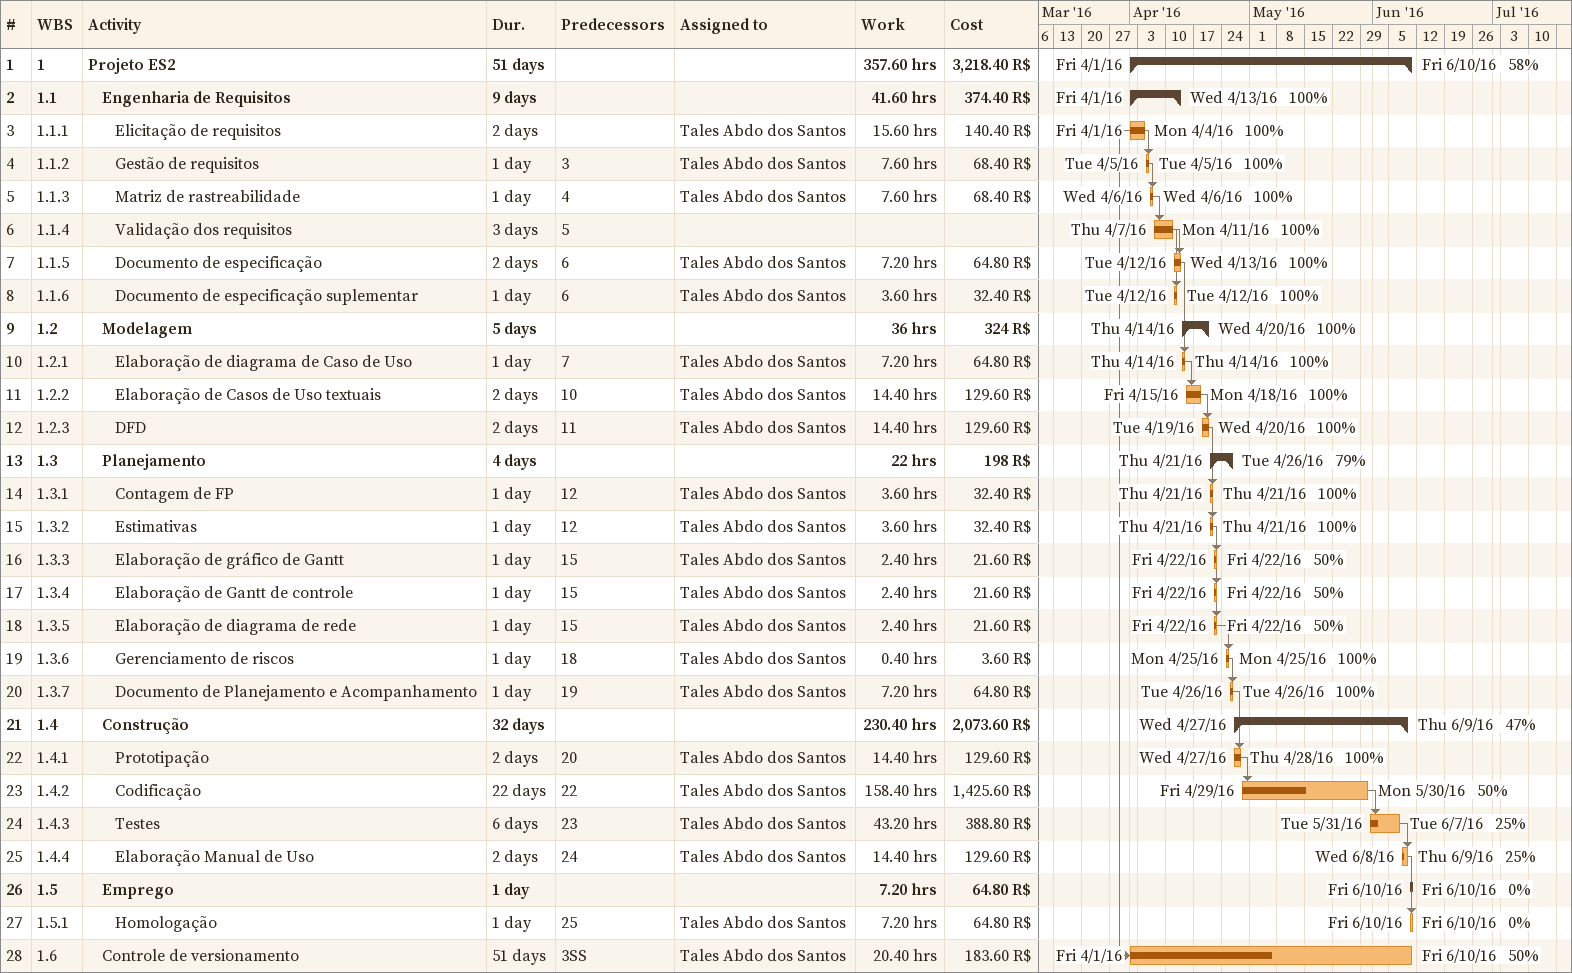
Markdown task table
| ID | WBS | Task | Duration | Start | Finish | Predecessors | Resources | % complete | Work (h) | Cost (R$) |
|---|---|---|---|---|---|---|---|---|---|---|
| 1 | 1 | **Projeto ES2** | 51d | 2016-04-01 | 2016-06-10 |  |  | 58 | 357.60 | 3218.40 |
| 2 | 1.1 | **Engenharia de Requisitos** | 9d | 2016-04-01 | 2016-04-13 |  |  | 100 | 41.60 | 374.40 |
| 3 | 1.1.1 | Elicitação de requisitos | 2d | 2016-04-01 | 2016-04-04 |  | Tales Abdo dos Santos | 100 | 15.60 | 140.40 |
| 4 | 1.1.2 | Gestão de requisitos | 1d | 2016-04-05 | 2016-04-05 | 3 | Tales Abdo dos Santos | 100 | 7.60 | 68.40 |
| 5 | 1.1.3 | Matriz de rastreabilidade | 1d | 2016-04-06 | 2016-04-06 | 4 | Tales Abdo dos Santos | 100 | 7.60 | 68.40 |
| 6 | 1.1.4 | Validação dos requisitos | 3d | 2016-04-07 | 2016-04-11 | 5 |  | 100 |  |  |
| 7 | 1.1.5 | Documento de especificação | 2d | 2016-04-12 | 2016-04-13 | 6 | Tales Abdo dos Santos | 100 | 7.20 | 64.80 |
| 8 | 1.1.6 | Documento de especificação suplementar | 1d | 2016-04-12 | 2016-04-12 | 6 | Tales Abdo dos Santos | 100 | 3.60 | 32.40 |
| 9 | 1.2 | **Modelagem** | 5d | 2016-04-14 | 2016-04-20 |  |  | 100 | 36 | 324 |
| 10 | 1.2.1 | Elaboração de diagrama de Caso de Uso | 1d | 2016-04-14 | 2016-04-14 | 7 | Tales Abdo dos Santos | 100 | 7.20 | 64.80 |
| 11 | 1.2.2 | Elaboração de Casos de Uso textuais | 2d | 2016-04-15 | 2016-04-18 | 10 | Tales Abdo dos Santos | 100 | 14.40 | 129.60 |
| 12 | 1.2.3 | DFD | 2d | 2016-04-19 | 2016-04-20 | 11 | Tales Abdo dos Santos | 100 | 14.40 | 129.60 |
| 13 | 1.3 | **Planejamento** | 4d | 2016-04-21 | 2016-04-26 |  |  | 79 | 22 | 198 |
| 14 | 1.3.1 | Contagem de FP | 1d | 2016-04-21 | 2016-04-21 | 12 | Tales Abdo dos Santos | 100 | 3.60 | 32.40 |
| 15 | 1.3.2 | Estimativas | 1d | 2016-04-21 | 2016-04-21 | 12 | Tales Abdo dos Santos | 100 | 3.60 | 32.40 |
| 16 | 1.3.3 | Elaboração de gráfico de Gantt | 1d | 2016-04-22 | 2016-04-22 | 15 | Tales Abdo dos Santos | 50 | 2.40 | 21.60 |
| 17 | 1.3.4 | Elaboração de Gantt de controle | 1d | 2016-04-22 | 2016-04-22 | 15 | Tales Abdo dos Santos | 50 | 2.40 | 21.60 |
| 18 | 1.3.5 | Elaboração de diagrama de rede | 1d | 2016-04-22 | 2016-04-22 | 15 | Tales Abdo dos Santos | 50 | 2.40 | 21.60 |
| 19 | 1.3.6 | Gerenciamento de riscos | 1d | 2016-04-25 | 2016-04-25 | 18 | Tales Abdo dos Santos | 100 | 0.40 | 3.60 |
| 20 | 1.3.7 | Documento de Planejamento e Acompanhamento | 1d | 2016-04-26 | 2016-04-26 | 19 | Tales Abdo dos Santos | 100 | 7.20 | 64.80 |
| 21 | 1.4 | **Construção** | 32d | 2016-04-27 | 2016-06-09 |  |  | 47 | 230.40 | 2073.60 |
| 22 | 1.4.1 | Prototipação | 2d | 2016-04-27 | 2016-04-28 | 20 | Tales Abdo dos Santos | 100 | 14.40 | 129.60 |
| 23 | 1.4.2 | Codificação | 22d | 2016-04-29 | 2016-05-30 | 22 | Tales Abdo dos Santos | 50 | 158.40 | 1425.60 |
| 24 | 1.4.3 | Testes | 6d | 2016-05-31 | 2016-06-07 | 23 | Tales Abdo dos Santos | 25 | 43.20 | 388.80 |
| 25 | 1.4.4 | Elaboração Manual de Uso | 2d | 2016-06-08 | 2016-06-09 | 24 | Tales Abdo dos Santos | 25 | 14.40 | 129.60 |
| 26 | 1.5 | **Emprego** | 1d | 2016-06-10 | 2016-06-10 |  |  | 0 | 7.20 | 64.80 |
| 27 | 1.5.1 | Homologação | 1d | 2016-06-10 | 2016-06-10 | 25 | Tales Abdo dos Santos | 0 | 7.20 | 64.80 |
| 28 | 1.6 | Controle de versionamento | 51d | 2016-04-01 | 2016-06-10 | 3SS | Tales Abdo dos Santos | 50 | 20.40 | 183.60 |
